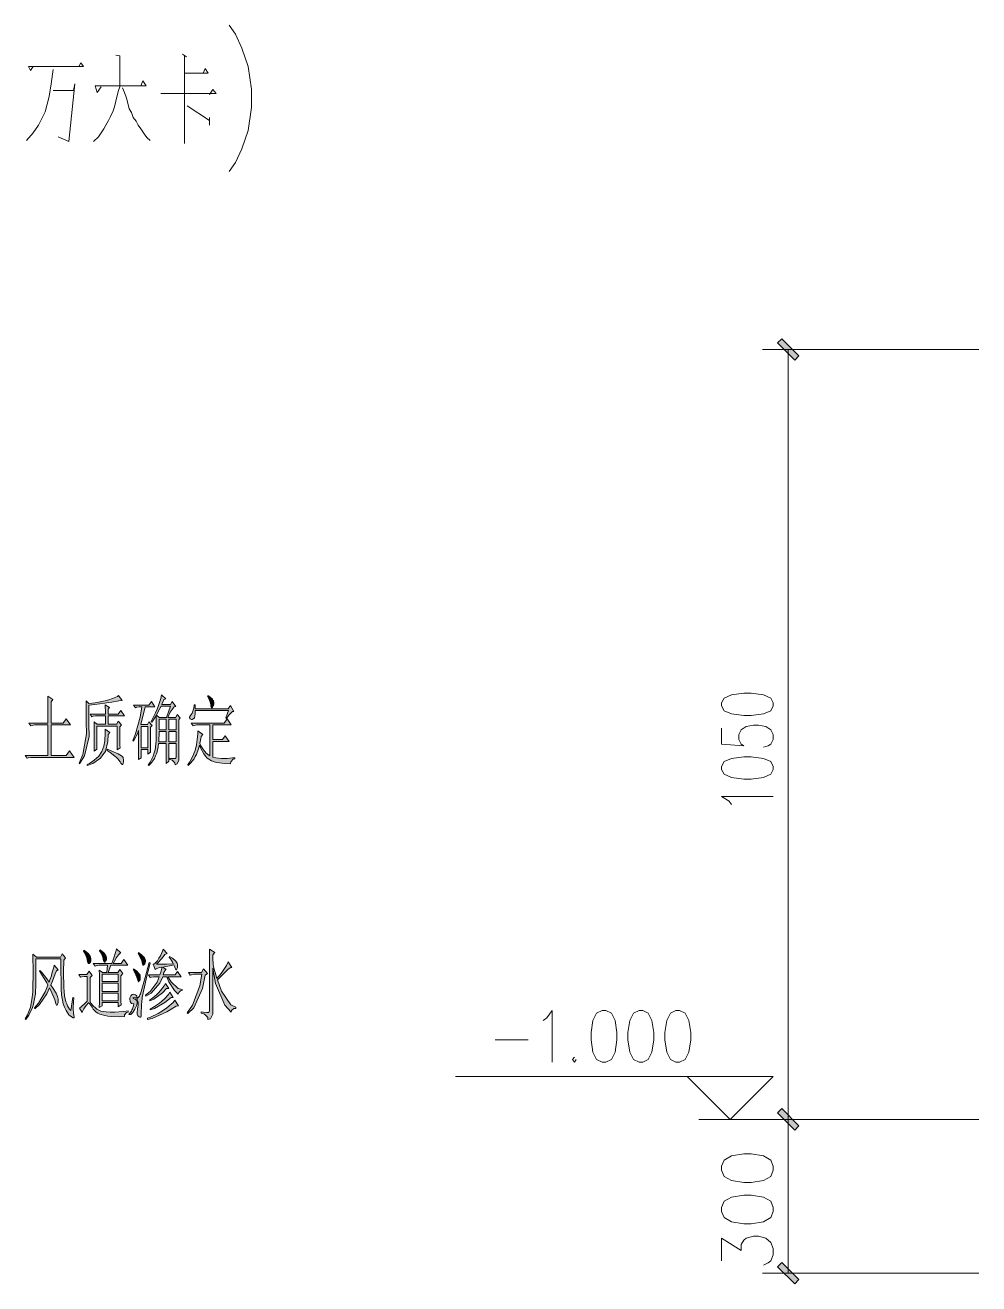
# Model space of a CAD drawing. Header units: millimetres. Extents: x 0 to 414, y 0 to 292.
# Drawn here: x 155.7 to 210.4, y 67.3 to 139.5 of the extents above; entities that cross this region are included whole.
import ezdxf

# ---------------------------------------------------------------- set-up
doc = ezdxf.new("R2010")
doc.units = ezdxf.units.MM

msp = doc.modelspace()

# ---------------------------------------------------------------- hatches: boundary and pattern name
h = msp.add_hatch(color=0)
h.dxf.hatch_style = 2
h.paths.add_polyline_path([(198.889056, 121.274417), (199.132472, 121.517833), (200.116722, 120.533583), (199.873306, 120.290167)])
h = msp.add_hatch(color=0)
h.dxf.hatch_style = 2
h.paths.add_polyline_path([(157.021389, 100.213583), (157.021389, 100.368806), (157.014333, 100.767444), (157.010806, 101.007333), (157.310667, 100.816833), (157.201306, 100.67925), (157.201306, 99.455111), (157.903333, 99.455111), (158.072667, 99.695), (158.312556, 99.352806), (157.201306, 99.352806), (157.201306, 97.592444), (158.072667, 97.592444), (158.266694, 97.867611), (158.531278, 97.490139), (156.11475, 97.490139), (156.037139, 97.490139), (155.8925, 97.461917), (155.825472, 97.437222), (155.716111, 97.592444), (157.021389, 97.592444), (157.021389, 99.352806), (156.333472, 99.352806), (156.255861, 99.352806), (156.107694, 99.324583), (156.044194, 99.299889), (155.934833, 99.455111), (157.021389, 99.455111)])
h = msp.add_hatch(color=0)
h.dxf.hatch_style = 2
h.paths.add_polyline_path([(158.809972, 97.162056), (159.025167, 97.663), (159.229778, 98.844806), (159.219194, 99.525667), (159.219194, 99.956056), (159.212139, 100.562833), (159.208611, 100.735694), (159.374417, 100.580472), (159.737778, 100.622806), (160.312806, 100.728639), (160.524472, 100.795667), (160.736139, 100.859167), (161.011306, 100.982639), (161.078333, 101.046139), (161.282944, 100.749806), (161.092444, 100.725111), (160.693806, 100.665139), (160.485667, 100.629861), (160.277528, 100.594583), (159.720139, 100.527556), (159.374417, 100.492278), (159.374417, 99.352806), (159.395583, 98.696639), (159.123944, 97.585389), (158.831139, 97.126778)])
h = msp.add_hatch(color=0)
h.dxf.hatch_style = 2
h.paths.add_polyline_path([(160.316333, 99.977222), (160.316333, 100.114806), (160.312806, 100.382917), (160.30575, 100.509917), (160.55975, 100.354694), (160.475083, 100.252389), (160.475083, 99.977222), (161.053639, 99.977222), (161.212389, 100.181833), (161.417, 99.871389), (160.475083, 99.871389), (160.475083, 99.388083), (160.968972, 99.388083), (161.053639, 99.560944), (161.247667, 99.352806), (161.152417, 99.232861), (161.152417, 98.791889), (161.155944, 98.195694), (161.163, 98.040472), (160.993667, 97.920528), (160.993667, 99.28225), (159.836556, 99.28225), (159.836556, 97.955806), (159.667222, 97.8535), (159.67075, 98.111028), (159.677806, 98.573167), (159.677806, 98.77425), (159.677806, 98.978861), (159.67075, 99.352806), (159.667222, 99.525667), (159.836556, 99.388083), (160.316333, 99.388083), (160.316333, 99.871389), (159.811861, 99.871389), (159.744833, 99.871389), (159.610778, 99.846694), (159.54375, 99.822), (159.437917, 99.977222)])
h = msp.add_hatch(color=0)
h.paths.add_polyline_path([(162.214278, 97.370194), (162.221333, 97.645361), (162.224861, 98.474389), (162.224861, 99.024722), (162.154306, 98.844806), (161.995556, 98.541417), (161.910889, 98.421472), (161.889722, 98.45675), (162.055528, 98.834222), (162.316583, 99.800833), (162.408306, 100.386444), (162.334222, 100.386444), (162.256611, 100.386444), (162.111972, 100.36175), (162.044944, 100.337056), (161.935583, 100.492278), (162.806944, 100.492278), (162.962167, 100.696889), (163.156194, 100.386444), (162.598806, 100.386444), (162.538833, 100.1395), (162.411833, 99.627972), (162.348333, 99.370444), (162.732861, 99.370444), (162.817528, 99.525667), (162.997444, 99.317528), (162.902194, 99.215222), (162.902194, 98.749556), (162.90925, 98.033417), (162.912778, 97.782944), (162.746972, 97.680639), (162.746972, 97.938167), (162.3695, 97.938167), (162.3695, 97.4725)])
h.paths.add_polyline_path([(162.3695, 99.268139), (162.3695, 98.044), (162.746972, 98.044), (162.746972, 99.268139)])
h = msp.add_hatch(color=0)
h.paths.add_polyline_path([(163.54425, 101.077889), (163.784139, 100.855639), (163.674778, 100.802722), (163.646556, 100.74275), (163.583056, 100.601639), (163.554833, 100.524028), (164.048722, 100.524028), (164.158083, 100.696889), (164.362694, 100.404083), (164.2745, 100.397028), (164.038139, 100.086583), (163.8935, 99.783194), (164.352111, 99.783194), (164.436778, 99.956056), (164.616694, 99.765556), (164.532028, 99.645611), (164.532028, 97.4725), (164.539083, 97.334917), (164.429722, 97.126778), (164.316833, 97.05975), (164.309778, 97.172639), (164.158083, 97.327861), (164.013444, 97.370194), (164.013444, 97.437222), (164.087528, 97.430167), (164.207472, 97.423111), (164.253333, 97.423111), (164.285083, 97.423111), (164.330944, 97.430167), (164.345056, 97.437222), (164.359167, 97.447806), (164.376806, 97.507778), (164.376806, 97.560694), (164.376806, 98.283889), (163.953472, 98.283889), (163.953472, 97.267889), (163.808833, 97.144417), (163.808833, 98.283889), (163.374917, 98.283889), (163.35375, 98.086333), (163.269083, 97.733556), (163.198528, 97.578333), (163.127972, 97.423111), (162.933944, 97.144417), (162.806944, 97.024472), (162.78225, 97.05975), (162.895139, 97.222028), (163.064472, 97.56775), (163.120917, 97.747667), (163.173833, 97.931111), (163.230278, 98.446167), (163.233806, 98.784833), (163.237333, 99.119972), (163.240861, 99.680889), (163.240861, 99.906667), (163.173833, 99.793778), (163.039778, 99.596222), (162.976278, 99.508028), (162.937472, 99.543306), (163.029194, 99.698528), (163.202056, 100.054833), (163.283194, 100.259444), (163.364333, 100.460528), (163.494861, 100.873278)])
h.paths.add_polyline_path([(163.519556, 100.421722), (163.452528, 100.291194), (163.318472, 100.040722), (163.251444, 99.920778), (163.410194, 99.783194), (163.819417, 99.783194), (164.062833, 100.421722)])
h.paths.add_polyline_path([(163.953472, 99.680889), (163.953472, 99.077639), (164.376806, 99.077639), (164.376806, 99.680889)])
h.paths.add_polyline_path([(163.953472, 98.975333), (163.953472, 98.386194), (164.376806, 98.386194), (164.376806, 98.975333)])
h.paths.add_polyline_path([(163.396083, 99.680889), (163.396083, 99.077639), (163.808833, 99.077639), (163.808833, 99.680889)])
h.paths.add_polyline_path([(163.396083, 98.975333), (163.3855, 98.386194), (163.808833, 98.386194), (163.808833, 98.975333)])
h = msp.add_hatch(color=0)
h.dxf.hatch_style = 2
h.paths.add_polyline_path([(167.22725, 99.751444), (167.382472, 100.181833), (165.463361, 100.181833), (165.470417, 99.984278), (165.435139, 99.754972), (165.396333, 99.723222), (165.357528, 99.695), (165.301083, 99.66325), (165.279917, 99.66325), (165.25875, 99.66325), (165.212889, 99.684417), (165.191722, 99.705583), (165.170556, 99.72675), (165.149389, 99.7585), (165.149389, 99.800833), (165.19525, 99.896083), (165.244639, 99.956056), (165.304611, 100.033667), (165.389278, 100.308833), (165.413972, 100.509917), (165.463361, 100.509917), (165.463361, 100.284139), (167.357778, 100.284139), (167.491833, 100.474639), (167.696444, 100.128917), (167.611778, 100.128917), (167.396583, 99.920778), (167.262528, 99.716167)])
h = msp.add_hatch(color=0)
h.dxf.hatch_style = 2
h.paths.add_polyline_path([(166.175972, 101.010861), (166.200667, 101.046139), (166.313556, 100.957944), (166.458194, 100.823889), (166.489944, 100.778028), (166.518167, 100.728639), (166.549917, 100.640444), (166.549917, 100.594583), (166.549917, 100.55225), (166.521694, 100.467583), (166.493472, 100.42525), (166.468778, 100.379389), (166.4335, 100.337056), (166.405278, 100.337056), (166.373528, 100.414667), (166.37, 100.492278), (166.348833, 100.605167), (166.253583, 100.862694)])
h = msp.add_hatch(color=0)
h.dxf.hatch_style = 2
h.paths.add_polyline_path([(165.812611, 98.682528), (165.787917, 98.569639), (165.752639, 98.372083), (165.742056, 98.283889), (165.802028, 98.146306), (165.939611, 97.917), (166.017222, 97.828806), (166.098361, 97.737083), (166.246528, 97.610083), (166.320611, 97.578333), (166.320611, 99.352806), (165.643278, 99.352806), (165.565667, 99.352806), (165.421028, 99.328111), (165.354, 99.303417), (165.244639, 99.458639), (167.128472, 99.458639), (167.297806, 99.698528), (167.541222, 99.352806), (166.489944, 99.352806), (166.489944, 98.509667), (167.033222, 98.509667), (167.188444, 98.735444), (167.41775, 98.407361), (166.489944, 98.407361), (166.489944, 97.507778), (166.659278, 97.465444), (166.990889, 97.426639), (167.153167, 97.430167), (167.315444, 97.433694), (167.611778, 97.454861), (167.745833, 97.4725), (167.745833, 97.405472), (167.643528, 97.37725), (167.516528, 97.239667), (167.491833, 97.126778), (167.177861, 97.137361), (166.708667, 97.193806), (166.556972, 97.239667), (166.40175, 97.289056), (166.154806, 97.451333), (166.059556, 97.56775), (165.967833, 97.684167), (165.794972, 97.991083), (165.717361, 98.181583), (165.660917, 97.984028), (165.540972, 97.659472), (165.473944, 97.532472), (165.406917, 97.409), (165.209361, 97.155), (165.075306, 97.024472), (165.050611, 97.077389), (165.167028, 97.232611), (165.343417, 97.550111), (165.403389, 97.715917), (165.463361, 97.878194), (165.5445, 98.20275), (165.565667, 98.3615), (165.586833, 98.52025), (165.615056, 98.844806), (165.618583, 99.010611), (165.907861, 98.802472)])
h = msp.add_hatch(color=0)
h.dxf.hatch_style = 2
h.paths.add_polyline_path([(159.268583, 97.077389), (159.406167, 97.144417), (159.674278, 97.331389), (159.804806, 97.447806), (159.935333, 97.564222), (160.118778, 97.832333), (160.171694, 97.9805), (160.228139, 98.132194), (160.288111, 98.435583), (160.295167, 98.58375), (160.298694, 98.735444), (160.30575, 99.000028), (160.30575, 99.112917), (160.570333, 98.922417), (160.475083, 98.802472), (160.4645, 98.403833), (160.316333, 97.818222), (160.17875, 97.627722), (160.044694, 97.437222), (159.593139, 97.137361), (159.279167, 97.024472)])
h = msp.add_hatch(color=0)
h.dxf.hatch_style = 2
h.paths.add_polyline_path([(160.425694, 97.955806), (160.697333, 97.8535), (161.060694, 97.691222), (161.152417, 97.634778), (161.240611, 97.581861), (161.339389, 97.476028), (161.342917, 97.430167), (161.349972, 97.380778), (161.357028, 97.310222), (161.357028, 97.282), (161.357028, 97.239667), (161.346444, 97.165583), (161.339389, 97.137361), (161.328806, 97.105611), (161.314694, 97.077389), (161.29, 97.077389), (161.240611, 97.119722), (161.212389, 97.162056), (161.163, 97.239667), (161.028944, 97.398417), (160.947806, 97.479556), (160.863139, 97.564222), (160.595028, 97.765306), (160.415111, 97.88525)])
h = msp.add_hatch(color=0)
h.dxf.hatch_style = 2
h.paths.add_polyline_path([(158.330194, 82.955694), (158.450139, 83.714167), (158.499528, 83.696528), (158.481889, 83.463694), (158.467778, 83.107389), (158.474833, 82.980389), (158.481889, 82.856917), (158.503056, 82.662889), (158.524222, 82.592333), (158.52775, 82.567639), (158.517167, 82.542944), (158.499528, 82.542944), (158.474833, 82.542944), (158.376056, 82.599389), (158.298444, 82.652306), (158.224361, 82.70875), (158.065611, 82.959222), (157.980944, 83.15325), (157.896278, 83.347278), (157.7975, 83.862333), (157.786917, 84.179833), (157.772806, 84.497333), (157.762222, 85.368694), (157.762222, 85.922556), (156.337, 85.922556), (156.337, 85.206417), (156.326417, 84.299778), (156.312306, 84.109278), (156.301722, 83.922306), (156.238222, 83.53425), (156.185306, 83.333167), (156.135917, 83.135611), (155.920722, 82.698167), (155.758444, 82.45475), (155.719639, 82.490028), (155.846639, 82.715806), (156.015972, 83.15325), (156.058306, 83.368444), (156.100639, 83.583639), (156.150028, 84.021083), (156.157083, 84.239806), (156.160611, 84.458528), (156.167667, 84.895972), (156.167667, 85.111167), (156.167667, 85.386333), (156.160611, 85.929611), (156.157083, 86.197722), (156.361694, 86.024861), (157.737528, 86.024861), (157.846889, 86.215361), (158.026806, 85.975472), (157.931556, 85.852), (157.9245, 85.188778), (157.938611, 84.289194), (157.959778, 84.049306), (157.980944, 83.812944), (158.0515, 83.460167), (158.100889, 83.34375), (158.14675, 83.227333), (158.263167, 83.033306)])
h = msp.add_hatch(color=0)
h.dxf.hatch_style = 2
h.paths.add_polyline_path([(159.0675, 86.370583), (159.088667, 86.4235), (159.198028, 86.345889), (159.35325, 86.204778), (159.399111, 86.13775), (159.444972, 86.07425), (159.487306, 85.940194), (159.483778, 85.873167), (159.48025, 85.802611), (159.455556, 85.717944), (159.434389, 85.700306), (159.413222, 85.682667), (159.381472, 85.665028), (159.367361, 85.665028), (159.339139, 85.665028), (159.28975, 85.767333), (159.272111, 85.873167), (159.247417, 85.993111), (159.145111, 86.243583)])
h = msp.add_hatch(color=0)
h.paths.add_polyline_path([(160.408056, 85.146444), (160.443333, 85.562722), (160.02, 85.562722), (159.942389, 85.562722), (159.79775, 85.5345), (159.730722, 85.509806), (159.621361, 85.665028), (160.683222, 85.665028), (160.785528, 85.922556), (160.926639, 86.345889), (160.961917, 86.508167), (161.205333, 86.268278), (161.163, 86.243583), (161.06775, 86.148333), (161.018361, 86.077778), (160.965444, 86.01075), (160.841972, 85.802611), (160.767889, 85.665028), (161.2265, 85.665028), (161.38525, 85.887278), (161.603972, 85.562722), (160.637361, 85.562722), (160.478611, 85.146444), (161.036, 85.146444), (161.155944, 85.319306), (161.325278, 85.075889), (161.205333, 84.955944), (161.205333, 84.179833), (161.205333, 83.939944), (161.208861, 83.488389), (161.215917, 83.283778), (161.046583, 83.177944), (161.046583, 83.421361), (160.139944, 83.421361), (160.139944, 83.230861), (159.970611, 83.128556), (159.977667, 83.428417), (159.984722, 83.985806), (159.984722, 84.239806), (159.984722, 84.493806), (159.977667, 85.015917), (159.970611, 85.284028), (160.154056, 85.146444)])
h.paths.add_polyline_path([(160.139944, 84.525556), (160.139944, 84.059889), (161.046583, 84.059889), (161.046583, 84.525556)])
h.paths.add_polyline_path([(160.139944, 83.957583), (160.139944, 83.523667), (161.046583, 83.523667), (161.046583, 83.957583)])
h.paths.add_polyline_path([(160.139944, 85.044139), (160.139944, 84.627861), (161.046583, 84.627861), (161.046583, 85.044139)])
h = msp.add_hatch(color=0)
h.dxf.hatch_style = 2
h.paths.add_polyline_path([(159.984722, 86.388222), (160.009417, 86.441139), (160.097611, 86.381167), (160.24225, 86.254167), (160.291639, 86.190667), (160.344556, 86.127167), (160.390417, 86.003694), (160.386889, 85.950778), (160.386889, 85.894333), (160.358667, 85.809667), (160.333972, 85.784972), (160.309278, 85.760278), (160.281056, 85.732056), (160.249306, 85.732056), (160.214028, 85.82025), (160.199917, 85.904917), (160.17875, 86.017806), (160.069389, 86.261222)])
h = msp.add_hatch(color=0)
h.dxf.hatch_style = 2
h.paths.add_polyline_path([(162.217806, 86.285917), (162.387139, 86.155389), (162.570583, 85.982528), (162.588222, 85.940194), (162.602333, 85.897861), (162.616444, 85.837889), (162.616444, 85.82025), (162.616444, 85.774389), (162.595278, 85.689722), (162.574111, 85.647389), (162.552944, 85.601528), (162.521194, 85.559194), (162.507083, 85.559194), (162.482389, 85.559194), (162.447111, 85.62975), (162.436528, 85.696778), (162.404778, 85.809667), (162.284833, 86.077778), (162.193111, 86.233)])
h = msp.add_hatch(color=0)
h.dxf.hatch_style = 2
h.paths.add_polyline_path([(163.643028, 86.476417), (163.86175, 86.233), (163.738278, 86.183611), (163.625389, 86.035444), (163.381972, 85.749694), (163.2585, 85.612111), (163.360806, 85.612111), (163.837056, 85.62975), (164.211, 85.647389), (164.161611, 85.742639), (164.048722, 85.922556), (163.981694, 86.01075), (164.006389, 86.060139), (164.161611, 85.957833), (164.355639, 85.799083), (164.390917, 85.742639), (164.429722, 85.686194), (164.465, 85.587417), (164.465, 85.541556), (164.465, 85.509806), (164.450889, 85.432194), (164.43325, 85.386333), (164.419139, 85.344), (164.390917, 85.301667), (164.380333, 85.301667), (164.366222, 85.301667), (164.348583, 85.326361), (164.345056, 85.354583), (164.323889, 85.396917), (164.278028, 85.509806), (164.246278, 85.576833), (164.108694, 85.552139), (163.787667, 85.492167), (163.60775, 85.456889), (163.812361, 85.319306), (163.762972, 85.291083), (163.674778, 85.135861), (163.632444, 85.008861), (164.330944, 85.008861), (164.465, 85.199361), (164.659028, 84.903028), (163.907611, 84.903028), (164.084, 84.603167), (164.493222, 84.23275), (164.729583, 84.162194), (164.729583, 84.109278), (164.637861, 84.095167), (164.524972, 83.989333), (164.500278, 83.904667), (164.288611, 84.102222), (163.964056, 84.603167), (163.847639, 84.903028), (163.60775, 84.903028), (163.438417, 84.525556), (162.955111, 83.964639), (162.641139, 83.784722), (162.616444, 83.834111), (162.888083, 84.059889), (163.286722, 84.592583), (163.413722, 84.903028), (163.184417, 84.903028), (163.106806, 84.903028), (162.962167, 84.878333), (162.895139, 84.853639), (162.785778, 85.008861), (163.449, 85.008861), (163.505444, 85.164083), (163.558361, 85.386333), (163.558361, 85.456889), (163.420778, 85.432194), (163.22675, 85.361639), (163.173833, 85.319306), (163.064472, 85.62975), (163.142083, 85.647389), (163.304361, 85.809667), (163.389028, 85.957833), (163.473694, 86.106), (163.600694, 86.363528)])
h = msp.add_hatch(color=0)
h.dxf.hatch_style = 2
h.paths.add_polyline_path([(166.288861, 86.476417), (166.602833, 86.285917), (166.482889, 86.148333), (166.475833, 85.950778), (166.500528, 85.612111), (166.52875, 85.474528), (166.5605, 85.336944), (166.65575, 85.001806), (166.722778, 84.800722), (166.959139, 85.079417), (167.276639, 85.552139), (167.361306, 85.749694), (167.569444, 85.43925), (167.509472, 85.432194), (167.357778, 85.329889), (167.266056, 85.234639), (167.170806, 85.139389), (166.90975, 84.878333), (166.747472, 84.716056), (166.983833, 84.070472), (167.513, 83.283778), (167.809333, 83.146194), (167.809333, 83.075639), (167.696444, 83.068583), (167.555333, 82.966278), (167.530639, 82.871028), (167.16375, 83.259083), (166.638111, 84.5185), (166.482889, 85.389861), (166.482889, 82.973333), (166.486417, 82.758139), (166.341778, 82.490028), (166.190083, 82.437111), (166.197139, 82.560583), (166.010167, 82.747556), (165.816139, 82.818111), (165.816139, 82.888667), (165.95725, 82.871028), (166.14775, 82.853389), (166.197139, 82.853389), (166.250056, 82.853389), (166.299444, 82.955694), (166.299444, 83.058), (166.299444, 85.837889), (166.299444, 86.000167), (166.292389, 86.321194)])
h = msp.add_hatch(color=0)
h.dxf.hatch_style = 2
h.paths.add_polyline_path([(157.374167, 85.559194), (157.617583, 85.301667), (157.508222, 85.231111), (157.441194, 85.05825), (157.285972, 84.652556), (157.19425, 84.419722), (157.32125, 84.23275), (157.490583, 83.950528), (157.532917, 83.862333), (157.57525, 83.770611), (157.617583, 83.611861), (157.617583, 83.541306), (157.617583, 83.506028), (157.603472, 83.421361), (157.585833, 83.368444), (157.571722, 83.319056), (157.5435, 83.266139), (157.532917, 83.266139), (157.515278, 83.266139), (157.476472, 83.350806), (157.458833, 83.439), (157.423556, 83.569528), (157.247167, 83.982278), (157.109583, 84.2645), (156.954361, 83.911722), (156.534556, 83.308472), (156.277028, 83.058), (156.252333, 83.110917), (156.474583, 83.379028), (156.862639, 84.031667), (157.024917, 84.419722), (156.954361, 84.55025), (156.703889, 84.955944), (156.531028, 85.231111), (156.566306, 85.266389), (156.693306, 85.118222), (156.954361, 84.783083), (157.084889, 84.592583), (157.134278, 84.712528), (157.218944, 84.959472), (157.254222, 85.082944), (157.2895, 85.209944), (157.353, 85.446306)])
h = msp.add_hatch(color=0)
h.dxf.hatch_style = 2
h.paths.add_polyline_path([(161.928528, 85.354583), (162.122556, 85.217), (162.316583, 84.99475), (162.320111, 84.913611), (162.323639, 84.832472), (162.306, 84.716056), (162.284833, 84.680778), (162.263667, 84.6455), (162.235444, 84.61375), (162.21075, 84.61375), (162.175472, 84.691361), (162.157833, 84.768972), (162.126083, 84.871278), (162.002611, 85.146444), (161.903833, 85.319306)])
h = msp.add_hatch(color=0)
h.dxf.hatch_style = 2
h.paths.add_polyline_path([(162.881028, 85.700306), (162.665833, 84.758389), (162.436528, 83.714167), (162.422417, 83.611861), (162.411833, 83.509556), (162.394194, 83.2485), (162.387139, 83.093278), (162.380083, 82.938056), (162.376556, 82.715806), (162.376556, 82.64525), (162.376556, 82.609972), (162.351861, 82.574694), (162.327167, 82.574694), (162.316583, 82.574694), (162.263667, 82.602917), (162.224861, 82.627611), (162.186056, 82.652306), (162.14725, 82.747556), (162.14725, 82.818111), (162.14725, 82.878083), (162.157833, 82.998028), (162.168417, 83.058), (162.189583, 83.146194), (162.207222, 83.283778), (162.207222, 83.336694), (162.207222, 83.386083), (162.179, 83.474278), (162.150778, 83.509556), (162.126083, 83.541306), (162.006139, 83.611861), (161.917944, 83.647139), (161.917944, 83.714167), (162.023778, 83.696528), (162.157833, 83.689472), (162.182528, 83.696528), (162.207222, 83.707111), (162.267194, 83.784722), (162.302472, 83.85175), (162.33775, 83.922306), (162.605861, 84.853639), (162.835167, 85.717944)])
h = msp.add_hatch(color=0)
h.dxf.hatch_style = 2
h.paths.add_polyline_path([(165.043556, 82.782833), (165.018861, 82.83575), (165.32225, 83.266139), (165.738528, 84.370333), (165.854944, 85.044139), (165.477472, 85.044139), (165.399861, 85.044139), (165.255222, 85.015917), (165.188194, 84.991222), (165.078833, 85.146444), (165.840833, 85.146444), (165.950194, 85.354583), (166.168917, 85.075889), (166.045444, 84.991222), (165.897278, 84.222167), (165.392806, 83.117972)])
h = msp.add_hatch(color=0)
h.dxf.hatch_style = 2
h.paths.add_polyline_path([(159.441444, 83.47075), (159.487306, 83.386083), (159.631944, 83.213222), (159.723667, 83.125028), (159.818917, 83.040361), (160.058806, 82.931), (160.206972, 82.909833), (160.355139, 82.888667), (160.595028, 82.8675), (160.683222, 82.8675), (160.859611, 82.8675), (161.332333, 82.902778), (161.625139, 82.934528), (161.625139, 82.8675), (161.529889, 82.842806), (161.420528, 82.712278), (161.409944, 82.609972), (161.124194, 82.599389), (160.655, 82.617028), (160.468028, 82.641722), (160.281056, 82.669944), (159.991778, 82.751083), (159.893, 82.807528), (159.794222, 82.863972), (159.621361, 83.040361), (159.550806, 83.160306), (159.469667, 83.28025), (159.370889, 83.396667), (159.349722, 83.393139), (159.328556, 83.389611), (159.236833, 83.276722), (159.16275, 83.170889), (159.088667, 83.061528), (159.000472, 82.902778), (158.982833, 82.849861), (158.824083, 83.093278), (158.926389, 83.177944), (159.155694, 83.3755), (159.282694, 83.488389), (159.282694, 84.920667), (159.187444, 84.920667), (159.109833, 84.920667), (158.965194, 84.895972), (158.898167, 84.871278), (158.788806, 85.0265), (159.258, 85.0265), (159.392056, 85.213472), (159.561389, 84.973583), (159.441444, 84.853639)])
h = msp.add_hatch(color=0)
h.dxf.hatch_style = 2
h.paths.add_polyline_path([(161.843861, 82.990972), (161.875611, 83.050944), (161.932056, 83.223806), (161.95675, 83.336694), (161.903833, 83.336694), (161.826222, 83.361389), (161.801528, 83.386083), (161.776833, 83.414306), (161.745083, 83.481333), (161.7345, 83.527194), (161.727444, 83.569528), (161.723917, 83.650667), (161.730972, 83.689472), (161.7345, 83.728278), (161.776833, 83.805889), (161.815639, 83.844694), (161.850917, 83.8835), (161.942639, 83.904667), (161.995556, 83.887028), (162.048472, 83.869389), (162.1155, 83.805889), (162.126083, 83.7565), (162.140194, 83.710639), (162.150778, 83.618917), (162.150778, 83.576583), (162.150778, 83.523667), (162.133139, 83.389611), (162.1155, 83.308472), (162.097861, 83.227333), (162.016722, 83.043889), (161.953222, 82.945111), (161.889722, 82.846333), (161.787417, 82.7405), (161.748611, 82.729917), (161.709806, 82.722861), (161.671, 82.722861), (161.671, 82.7405), (161.688639, 82.765194), (161.706278, 82.782833), (161.741556, 82.825167), (161.812111, 82.931)])
h = msp.add_hatch(color=0)
h.dxf.hatch_style = 2
h.paths.add_polyline_path([(163.777083, 84.507917), (163.967583, 84.23275), (163.822944, 84.215111), (163.590111, 83.971694), (163.106806, 83.618917), (162.859861, 83.509556), (162.84575, 83.558944), (162.97275, 83.636556), (163.230278, 83.848222), (163.360806, 83.982278), (163.487806, 84.116333), (163.695944, 84.377389)])
h = msp.add_hatch(color=0)
h.dxf.hatch_style = 2
h.paths.add_polyline_path([(164.016972, 84.006972), (164.211, 83.714167), (164.091056, 83.714167), (163.73475, 83.428417), (163.135028, 83.068583), (162.895139, 82.990972), (162.881028, 83.040361), (163.082111, 83.146194), (163.424306, 83.379028), (163.565417, 83.506028), (163.706528, 83.636556), (163.932306, 83.887028)])
h = msp.add_hatch(color=0)
h.dxf.hatch_style = 2
h.paths.add_polyline_path([(164.30625, 83.558944), (164.514389, 83.230861), (164.380333, 83.213222), (163.837056, 82.878083), (163.008028, 82.497083), (162.725806, 82.45475), (162.725806, 82.525306), (162.905722, 82.574694), (163.339639, 82.786361), (163.590111, 82.948639), (163.840583, 83.107389), (164.200417, 83.414306)])
h = msp.add_hatch(color=0)
h.dxf.hatch_style = 2
h.paths.add_polyline_path([(198.889056, 77.085472), (199.132472, 77.328889), (200.116722, 76.344639), (199.873306, 76.101222)])
h = msp.add_hatch(color=0)
h.dxf.hatch_style = 2
h.paths.add_polyline_path([(198.889056, 77.085472), (199.132472, 77.328889), (200.116722, 76.344639), (199.873306, 76.101222)])
h = msp.add_hatch(color=0)
h.dxf.hatch_style = 2
h.paths.add_polyline_path([(198.889056, 68.258972), (199.132472, 68.502389), (200.116722, 67.518139), (199.873306, 67.274722)])

# ---------------------------------------------------------------- linework, layer by layer
at = {"color": 0, "lineweight": 0}
for points in [[(167.414222, 139.513028), (167.784639, 138.987389), (168.151528, 138.200694), (168.518417, 137.149417), (168.701861, 135.837083), (168.701861, 134.785806), (168.518417, 133.473472), (168.151528, 132.422194), (167.784639, 131.6355), (167.414222, 131.109861)], [(156.171194, 137.138833), (156.015972, 136.916583), (155.903083, 137.138833), (159.0675, 137.138833), (158.912278, 137.357556), (158.795861, 137.138833)], [(160.919583, 137.798528), (161.152417, 137.745611), (161.152417, 135.981722), (161.074806, 135.759472), (160.997194, 135.484306), (160.919583, 135.152694), (160.841972, 134.821083), (160.764361, 134.602361), (160.609139, 134.27075), (160.49625, 134.0485), (160.341028, 133.773333), (160.224611, 133.554611), (160.069389, 133.332361), (159.917694, 133.113639), (159.646056, 132.838472)], [(164.740167, 137.854972), (164.973, 137.689167), (164.856583, 137.745611), (164.856583, 135.593667), (164.856583, 132.725583)], [(157.328306, 136.973028), (157.215417, 136.144), (157.099, 135.427861), (156.866167, 134.545917), (156.481639, 133.773333), (156.171194, 133.332361), (155.786667, 132.891389)], [(164.895389, 136.750778), (166.207722, 136.750778), (166.0525, 137.029472), (165.936083, 136.750778)], [(157.328306, 135.759472), (158.488944, 135.759472), (158.566556, 136.144), (158.217306, 132.838472), (157.599944, 133.113639)], [(160.069389, 135.981722), (159.840083, 135.650111), (159.723667, 136.034639), (162.65525, 136.034639), (162.46475, 136.309806), (162.348333, 136.034639)], [(161.304111, 135.925278), (161.420528, 135.650111), (161.536944, 135.3185), (161.614556, 135.043333), (161.692167, 134.711722), (161.808583, 134.493), (161.921472, 134.214306), (162.076694, 133.995583), (162.193111, 133.773333), (162.348333, 133.554611), (162.542361, 133.279444), (162.694056, 133.057194), (162.888083, 132.891389)], [(163.505444, 135.593667), (166.669861, 135.593667), (166.479361, 135.815917), (166.285333, 135.54075)], [(165.011806, 134.877528), (166.285333, 134.0485), (166.285333, 134.214306), (166.285333, 133.773333)], [(210.439, 120.904), (198.028278, 120.904)], [(199.502889, 120.904), (199.502889, 76.715056)], [(195.682306, 99.162306), (195.682306, 98.252139), (196.948778, 98.160417), (196.807667, 98.252139), (196.666556, 98.523778), (196.666556, 98.798944), (196.807667, 99.070583), (197.089889, 99.254028), (197.513222, 99.34575), (197.791917, 99.34575), (198.21525, 99.254028), (198.497472, 99.070583), (198.638583, 98.798944), (198.638583, 98.523778), (198.497472, 98.252139), (198.356361, 98.160417), (198.074139, 98.068694)], [(196.24675, 94.787861), (196.105639, 94.971306), (195.682306, 95.242944), (198.638583, 95.242944)], [(185.434111, 82.394778), (185.645778, 82.535889), (185.963278, 82.955694), (185.963278, 80.002944)], [(182.678917, 81.269417), (184.587444, 81.269417)], [(187.233278, 80.285167), (187.127444, 80.144056), (187.233278, 80.002944), (187.339111, 80.144056)], [(198.631528, 79.177444), (180.414083, 79.177444)], [(193.710278, 79.177444), (196.169139, 76.715056)], [(196.169139, 76.715056), (198.631528, 79.177444)], [(198.028278, 76.715056), (194.369972, 76.715056)], [(210.439, 76.715056), (198.028278, 76.715056)], [(210.439, 76.715056), (198.028278, 76.715056)], [(199.502889, 76.715056), (199.502889, 67.888556)], [(195.682306, 68.590583), (195.682306, 69.892333), (196.807667, 69.18325), (196.807667, 69.536028), (196.948778, 69.772389), (197.089889, 69.892333), (197.513222, 70.00875), (197.791917, 70.00875), (198.21525, 69.892333), (198.497472, 69.655972), (198.638583, 69.299667), (198.638583, 68.946889), (198.497472, 68.590583), (198.356361, 68.474167), (198.074139, 68.354222)], [(210.439, 67.888556), (198.028278, 67.888556)]]:
    msp.add_lwpolyline(points, dxfattribs=at)
for points in [[(198.889056, 121.274417), (199.132472, 121.517833), (200.116722, 120.533583), (199.873306, 120.290167)], [(195.682306, 100.439361), (195.823417, 100.164194), (196.24675, 99.984278), (196.948778, 99.892556), (197.372111, 99.892556), (198.074139, 99.984278), (198.497472, 100.164194), (198.638583, 100.439361), (198.638583, 100.622806), (198.497472, 100.894444), (198.074139, 101.077889), (197.372111, 101.169611), (196.948778, 101.169611), (196.24675, 101.077889), (195.823417, 100.894444), (195.682306, 100.622806)], [(157.021389, 100.213583), (157.021389, 100.368806), (157.014333, 100.767444), (157.010806, 101.007333), (157.310667, 100.816833), (157.201306, 100.67925), (157.201306, 99.455111), (157.903333, 99.455111), (158.072667, 99.695), (158.312556, 99.352806), (157.201306, 99.352806), (157.201306, 97.592444), (158.072667, 97.592444), (158.266694, 97.867611), (158.531278, 97.490139), (156.11475, 97.490139), (156.037139, 97.490139), (155.8925, 97.461917), (155.825472, 97.437222), (155.716111, 97.592444), (157.021389, 97.592444), (157.021389, 99.352806), (156.333472, 99.352806), (156.255861, 99.352806), (156.107694, 99.324583), (156.044194, 99.299889), (155.934833, 99.455111), (157.021389, 99.455111)], [(158.809972, 97.162056), (159.025167, 97.663), (159.229778, 98.844806), (159.219194, 99.525667), (159.219194, 99.956056), (159.212139, 100.562833), (159.208611, 100.735694), (159.374417, 100.580472), (159.737778, 100.622806), (160.312806, 100.728639), (160.524472, 100.795667), (160.736139, 100.859167), (161.011306, 100.982639), (161.078333, 101.046139), (161.282944, 100.749806), (161.092444, 100.725111), (160.693806, 100.665139), (160.485667, 100.629861), (160.277528, 100.594583), (159.720139, 100.527556), (159.374417, 100.492278), (159.374417, 99.352806), (159.395583, 98.696639), (159.123944, 97.585389), (158.831139, 97.126778)], [(160.316333, 99.977222), (160.316333, 100.114806), (160.312806, 100.382917), (160.30575, 100.509917), (160.55975, 100.354694), (160.475083, 100.252389), (160.475083, 99.977222), (161.053639, 99.977222), (161.212389, 100.181833), (161.417, 99.871389), (160.475083, 99.871389), (160.475083, 99.388083), (160.968972, 99.388083), (161.053639, 99.560944), (161.247667, 99.352806), (161.152417, 99.232861), (161.152417, 98.791889), (161.155944, 98.195694), (161.163, 98.040472), (160.993667, 97.920528), (160.993667, 99.28225), (159.836556, 99.28225), (159.836556, 97.955806), (159.667222, 97.8535), (159.67075, 98.111028), (159.677806, 98.573167), (159.677806, 98.77425), (159.677806, 98.978861), (159.67075, 99.352806), (159.667222, 99.525667), (159.836556, 99.388083), (160.316333, 99.388083), (160.316333, 99.871389), (159.811861, 99.871389), (159.744833, 99.871389), (159.610778, 99.846694), (159.54375, 99.822), (159.437917, 99.977222)], [(162.214278, 97.370194), (162.221333, 97.645361), (162.224861, 98.474389), (162.224861, 99.024722), (162.154306, 98.844806), (161.995556, 98.541417), (161.910889, 98.421472), (161.889722, 98.45675), (162.055528, 98.834222), (162.316583, 99.800833), (162.408306, 100.386444), (162.334222, 100.386444), (162.256611, 100.386444), (162.111972, 100.36175), (162.044944, 100.337056), (161.935583, 100.492278), (162.806944, 100.492278), (162.962167, 100.696889), (163.156194, 100.386444), (162.598806, 100.386444), (162.538833, 100.1395), (162.411833, 99.627972), (162.348333, 99.370444), (162.732861, 99.370444), (162.817528, 99.525667), (162.997444, 99.317528), (162.902194, 99.215222), (162.902194, 98.749556), (162.90925, 98.033417), (162.912778, 97.782944), (162.746972, 97.680639), (162.746972, 97.938167), (162.3695, 97.938167), (162.3695, 97.4725)], [(163.54425, 101.077889), (163.784139, 100.855639), (163.674778, 100.802722), (163.646556, 100.74275), (163.583056, 100.601639), (163.554833, 100.524028), (164.048722, 100.524028), (164.158083, 100.696889), (164.362694, 100.404083), (164.2745, 100.397028), (164.038139, 100.086583), (163.8935, 99.783194), (164.352111, 99.783194), (164.436778, 99.956056), (164.616694, 99.765556), (164.532028, 99.645611), (164.532028, 97.4725), (164.539083, 97.334917), (164.429722, 97.126778), (164.316833, 97.05975), (164.309778, 97.172639), (164.158083, 97.327861), (164.013444, 97.370194), (164.013444, 97.437222), (164.087528, 97.430167), (164.207472, 97.423111), (164.253333, 97.423111), (164.285083, 97.423111), (164.330944, 97.430167), (164.345056, 97.437222), (164.359167, 97.447806), (164.376806, 97.507778), (164.376806, 97.560694), (164.376806, 98.283889), (163.953472, 98.283889), (163.953472, 97.267889), (163.808833, 97.144417), (163.808833, 98.283889), (163.374917, 98.283889), (163.35375, 98.086333), (163.269083, 97.733556), (163.198528, 97.578333), (163.127972, 97.423111), (162.933944, 97.144417), (162.806944, 97.024472), (162.78225, 97.05975), (162.895139, 97.222028), (163.064472, 97.56775), (163.120917, 97.747667), (163.173833, 97.931111), (163.230278, 98.446167), (163.233806, 98.784833), (163.237333, 99.119972), (163.240861, 99.680889), (163.240861, 99.906667), (163.173833, 99.793778), (163.039778, 99.596222), (162.976278, 99.508028), (162.937472, 99.543306), (163.029194, 99.698528), (163.202056, 100.054833), (163.283194, 100.259444), (163.364333, 100.460528), (163.494861, 100.873278)], [(163.519556, 100.421722), (163.452528, 100.291194), (163.318472, 100.040722), (163.251444, 99.920778), (163.410194, 99.783194), (163.819417, 99.783194), (164.062833, 100.421722)], [(167.22725, 99.751444), (167.382472, 100.181833), (165.463361, 100.181833), (165.470417, 99.984278), (165.435139, 99.754972), (165.396333, 99.723222), (165.357528, 99.695), (165.301083, 99.66325), (165.279917, 99.66325), (165.25875, 99.66325), (165.212889, 99.684417), (165.191722, 99.705583), (165.170556, 99.72675), (165.149389, 99.7585), (165.149389, 99.800833), (165.19525, 99.896083), (165.244639, 99.956056), (165.304611, 100.033667), (165.389278, 100.308833), (165.413972, 100.509917), (165.463361, 100.509917), (165.463361, 100.284139), (167.357778, 100.284139), (167.491833, 100.474639), (167.696444, 100.128917), (167.611778, 100.128917), (167.396583, 99.920778), (167.262528, 99.716167)], [(166.175972, 101.010861), (166.200667, 101.046139), (166.313556, 100.957944), (166.458194, 100.823889), (166.489944, 100.778028), (166.518167, 100.728639), (166.549917, 100.640444), (166.549917, 100.594583), (166.549917, 100.55225), (166.521694, 100.467583), (166.493472, 100.42525), (166.468778, 100.379389), (166.4335, 100.337056), (166.405278, 100.337056), (166.373528, 100.414667), (166.37, 100.492278), (166.348833, 100.605167), (166.253583, 100.862694)], [(165.812611, 98.682528), (165.787917, 98.569639), (165.752639, 98.372083), (165.742056, 98.283889), (165.802028, 98.146306), (165.939611, 97.917), (166.017222, 97.828806), (166.098361, 97.737083), (166.246528, 97.610083), (166.320611, 97.578333), (166.320611, 99.352806), (165.643278, 99.352806), (165.565667, 99.352806), (165.421028, 99.328111), (165.354, 99.303417), (165.244639, 99.458639), (167.128472, 99.458639), (167.297806, 99.698528), (167.541222, 99.352806), (166.489944, 99.352806), (166.489944, 98.509667), (167.033222, 98.509667), (167.188444, 98.735444), (167.41775, 98.407361), (166.489944, 98.407361), (166.489944, 97.507778), (166.659278, 97.465444), (166.990889, 97.426639), (167.153167, 97.430167), (167.315444, 97.433694), (167.611778, 97.454861), (167.745833, 97.4725), (167.745833, 97.405472), (167.643528, 97.37725), (167.516528, 97.239667), (167.491833, 97.126778), (167.177861, 97.137361), (166.708667, 97.193806), (166.556972, 97.239667), (166.40175, 97.289056), (166.154806, 97.451333), (166.059556, 97.56775), (165.967833, 97.684167), (165.794972, 97.991083), (165.717361, 98.181583), (165.660917, 97.984028), (165.540972, 97.659472), (165.473944, 97.532472), (165.406917, 97.409), (165.209361, 97.155), (165.075306, 97.024472), (165.050611, 97.077389), (165.167028, 97.232611), (165.343417, 97.550111), (165.403389, 97.715917), (165.463361, 97.878194), (165.5445, 98.20275), (165.565667, 98.3615), (165.586833, 98.52025), (165.615056, 98.844806), (165.618583, 99.010611), (165.907861, 98.802472)], [(159.268583, 97.077389), (159.406167, 97.144417), (159.674278, 97.331389), (159.804806, 97.447806), (159.935333, 97.564222), (160.118778, 97.832333), (160.171694, 97.9805), (160.228139, 98.132194), (160.288111, 98.435583), (160.295167, 98.58375), (160.298694, 98.735444), (160.30575, 99.000028), (160.30575, 99.112917), (160.570333, 98.922417), (160.475083, 98.802472), (160.4645, 98.403833), (160.316333, 97.818222), (160.17875, 97.627722), (160.044694, 97.437222), (159.593139, 97.137361), (159.279167, 97.024472)], [(162.3695, 99.268139), (162.3695, 98.044), (162.746972, 98.044), (162.746972, 99.268139)], [(163.396083, 98.975333), (163.3855, 98.386194), (163.808833, 98.386194), (163.808833, 98.975333)], [(163.396083, 99.680889), (163.396083, 99.077639), (163.808833, 99.077639), (163.808833, 99.680889)], [(163.953472, 99.680889), (163.953472, 99.077639), (164.376806, 99.077639), (164.376806, 99.680889)], [(163.953472, 98.975333), (163.953472, 98.386194), (164.376806, 98.386194), (164.376806, 98.975333)], [(160.425694, 97.955806), (160.697333, 97.8535), (161.060694, 97.691222), (161.152417, 97.634778), (161.240611, 97.581861), (161.339389, 97.476028), (161.342917, 97.430167), (161.349972, 97.380778), (161.357028, 97.310222), (161.357028, 97.282), (161.357028, 97.239667), (161.346444, 97.165583), (161.339389, 97.137361), (161.328806, 97.105611), (161.314694, 97.077389), (161.29, 97.077389), (161.240611, 97.119722), (161.212389, 97.162056), (161.163, 97.239667), (161.028944, 97.398417), (160.947806, 97.479556), (160.863139, 97.564222), (160.595028, 97.765306), (160.415111, 97.88525)], [(195.682306, 96.791639), (195.823417, 96.52), (196.24675, 96.336556), (196.948778, 96.244833), (197.372111, 96.244833), (198.074139, 96.336556), (198.497472, 96.52), (198.638583, 96.791639), (198.638583, 96.975083), (198.497472, 97.25025), (198.074139, 97.430167), (197.372111, 97.521889), (196.948778, 97.521889), (196.24675, 97.430167), (195.823417, 97.25025), (195.682306, 96.975083)], [(158.330194, 82.955694), (158.450139, 83.714167), (158.499528, 83.696528), (158.481889, 83.463694), (158.467778, 83.107389), (158.474833, 82.980389), (158.481889, 82.856917), (158.503056, 82.662889), (158.524222, 82.592333), (158.52775, 82.567639), (158.517167, 82.542944), (158.499528, 82.542944), (158.474833, 82.542944), (158.376056, 82.599389), (158.298444, 82.652306), (158.224361, 82.70875), (158.065611, 82.959222), (157.980944, 83.15325), (157.896278, 83.347278), (157.7975, 83.862333), (157.786917, 84.179833), (157.772806, 84.497333), (157.762222, 85.368694), (157.762222, 85.922556), (156.337, 85.922556), (156.337, 85.206417), (156.326417, 84.299778), (156.312306, 84.109278), (156.301722, 83.922306), (156.238222, 83.53425), (156.185306, 83.333167), (156.135917, 83.135611), (155.920722, 82.698167), (155.758444, 82.45475), (155.719639, 82.490028), (155.846639, 82.715806), (156.015972, 83.15325), (156.058306, 83.368444), (156.100639, 83.583639), (156.150028, 84.021083), (156.157083, 84.239806), (156.160611, 84.458528), (156.167667, 84.895972), (156.167667, 85.111167), (156.167667, 85.386333), (156.160611, 85.929611), (156.157083, 86.197722), (156.361694, 86.024861), (157.737528, 86.024861), (157.846889, 86.215361), (158.026806, 85.975472), (157.931556, 85.852), (157.9245, 85.188778), (157.938611, 84.289194), (157.959778, 84.049306), (157.980944, 83.812944), (158.0515, 83.460167), (158.100889, 83.34375), (158.14675, 83.227333), (158.263167, 83.033306)], [(159.0675, 86.370583), (159.088667, 86.4235), (159.198028, 86.345889), (159.35325, 86.204778), (159.399111, 86.13775), (159.444972, 86.07425), (159.487306, 85.940194), (159.483778, 85.873167), (159.48025, 85.802611), (159.455556, 85.717944), (159.434389, 85.700306), (159.413222, 85.682667), (159.381472, 85.665028), (159.367361, 85.665028), (159.339139, 85.665028), (159.28975, 85.767333), (159.272111, 85.873167), (159.247417, 85.993111), (159.145111, 86.243583)], [(160.408056, 85.146444), (160.443333, 85.562722), (160.02, 85.562722), (159.942389, 85.562722), (159.79775, 85.5345), (159.730722, 85.509806), (159.621361, 85.665028), (160.683222, 85.665028), (160.785528, 85.922556), (160.926639, 86.345889), (160.961917, 86.508167), (161.205333, 86.268278), (161.163, 86.243583), (161.06775, 86.148333), (161.018361, 86.077778), (160.965444, 86.01075), (160.841972, 85.802611), (160.767889, 85.665028), (161.2265, 85.665028), (161.38525, 85.887278), (161.603972, 85.562722), (160.637361, 85.562722), (160.478611, 85.146444), (161.036, 85.146444), (161.155944, 85.319306), (161.325278, 85.075889), (161.205333, 84.955944), (161.205333, 84.179833), (161.205333, 83.939944), (161.208861, 83.488389), (161.215917, 83.283778), (161.046583, 83.177944), (161.046583, 83.421361), (160.139944, 83.421361), (160.139944, 83.230861), (159.970611, 83.128556), (159.977667, 83.428417), (159.984722, 83.985806), (159.984722, 84.239806), (159.984722, 84.493806), (159.977667, 85.015917), (159.970611, 85.284028), (160.154056, 85.146444)], [(159.984722, 86.388222), (160.009417, 86.441139), (160.097611, 86.381167), (160.24225, 86.254167), (160.291639, 86.190667), (160.344556, 86.127167), (160.390417, 86.003694), (160.386889, 85.950778), (160.386889, 85.894333), (160.358667, 85.809667), (160.333972, 85.784972), (160.309278, 85.760278), (160.281056, 85.732056), (160.249306, 85.732056), (160.214028, 85.82025), (160.199917, 85.904917), (160.17875, 86.017806), (160.069389, 86.261222)], [(162.217806, 86.285917), (162.387139, 86.155389), (162.570583, 85.982528), (162.588222, 85.940194), (162.602333, 85.897861), (162.616444, 85.837889), (162.616444, 85.82025), (162.616444, 85.774389), (162.595278, 85.689722), (162.574111, 85.647389), (162.552944, 85.601528), (162.521194, 85.559194), (162.507083, 85.559194), (162.482389, 85.559194), (162.447111, 85.62975), (162.436528, 85.696778), (162.404778, 85.809667), (162.284833, 86.077778), (162.193111, 86.233)], [(163.643028, 86.476417), (163.86175, 86.233), (163.738278, 86.183611), (163.625389, 86.035444), (163.381972, 85.749694), (163.2585, 85.612111), (163.360806, 85.612111), (163.837056, 85.62975), (164.211, 85.647389), (164.161611, 85.742639), (164.048722, 85.922556), (163.981694, 86.01075), (164.006389, 86.060139), (164.161611, 85.957833), (164.355639, 85.799083), (164.390917, 85.742639), (164.429722, 85.686194), (164.465, 85.587417), (164.465, 85.541556), (164.465, 85.509806), (164.450889, 85.432194), (164.43325, 85.386333), (164.419139, 85.344), (164.390917, 85.301667), (164.380333, 85.301667), (164.366222, 85.301667), (164.348583, 85.326361), (164.345056, 85.354583), (164.323889, 85.396917), (164.278028, 85.509806), (164.246278, 85.576833), (164.108694, 85.552139), (163.787667, 85.492167), (163.60775, 85.456889), (163.812361, 85.319306), (163.762972, 85.291083), (163.674778, 85.135861), (163.632444, 85.008861), (164.330944, 85.008861), (164.465, 85.199361), (164.659028, 84.903028), (163.907611, 84.903028), (164.084, 84.603167), (164.493222, 84.23275), (164.729583, 84.162194), (164.729583, 84.109278), (164.637861, 84.095167), (164.524972, 83.989333), (164.500278, 83.904667), (164.288611, 84.102222), (163.964056, 84.603167), (163.847639, 84.903028), (163.60775, 84.903028), (163.438417, 84.525556), (162.955111, 83.964639), (162.641139, 83.784722), (162.616444, 83.834111), (162.888083, 84.059889), (163.286722, 84.592583), (163.413722, 84.903028), (163.184417, 84.903028), (163.106806, 84.903028), (162.962167, 84.878333), (162.895139, 84.853639), (162.785778, 85.008861), (163.449, 85.008861), (163.505444, 85.164083), (163.558361, 85.386333), (163.558361, 85.456889), (163.420778, 85.432194), (163.22675, 85.361639), (163.173833, 85.319306), (163.064472, 85.62975), (163.142083, 85.647389), (163.304361, 85.809667), (163.389028, 85.957833), (163.473694, 86.106), (163.600694, 86.363528)], [(166.288861, 86.476417), (166.602833, 86.285917), (166.482889, 86.148333), (166.475833, 85.950778), (166.500528, 85.612111), (166.52875, 85.474528), (166.5605, 85.336944), (166.65575, 85.001806), (166.722778, 84.800722), (166.959139, 85.079417), (167.276639, 85.552139), (167.361306, 85.749694), (167.569444, 85.43925), (167.509472, 85.432194), (167.357778, 85.329889), (167.266056, 85.234639), (167.170806, 85.139389), (166.90975, 84.878333), (166.747472, 84.716056), (166.983833, 84.070472), (167.513, 83.283778), (167.809333, 83.146194), (167.809333, 83.075639), (167.696444, 83.068583), (167.555333, 82.966278), (167.530639, 82.871028), (167.16375, 83.259083), (166.638111, 84.5185), (166.482889, 85.389861), (166.482889, 82.973333), (166.486417, 82.758139), (166.341778, 82.490028), (166.190083, 82.437111), (166.197139, 82.560583), (166.010167, 82.747556), (165.816139, 82.818111), (165.816139, 82.888667), (165.95725, 82.871028), (166.14775, 82.853389), (166.197139, 82.853389), (166.250056, 82.853389), (166.299444, 82.955694), (166.299444, 83.058), (166.299444, 85.837889), (166.299444, 86.000167), (166.292389, 86.321194)], [(157.374167, 85.559194), (157.617583, 85.301667), (157.508222, 85.231111), (157.441194, 85.05825), (157.285972, 84.652556), (157.19425, 84.419722), (157.32125, 84.23275), (157.490583, 83.950528), (157.532917, 83.862333), (157.57525, 83.770611), (157.617583, 83.611861), (157.617583, 83.541306), (157.617583, 83.506028), (157.603472, 83.421361), (157.585833, 83.368444), (157.571722, 83.319056), (157.5435, 83.266139), (157.532917, 83.266139), (157.515278, 83.266139), (157.476472, 83.350806), (157.458833, 83.439), (157.423556, 83.569528), (157.247167, 83.982278), (157.109583, 84.2645), (156.954361, 83.911722), (156.534556, 83.308472), (156.277028, 83.058), (156.252333, 83.110917), (156.474583, 83.379028), (156.862639, 84.031667), (157.024917, 84.419722), (156.954361, 84.55025), (156.703889, 84.955944), (156.531028, 85.231111), (156.566306, 85.266389), (156.693306, 85.118222), (156.954361, 84.783083), (157.084889, 84.592583), (157.134278, 84.712528), (157.218944, 84.959472), (157.254222, 85.082944), (157.2895, 85.209944), (157.353, 85.446306)], [(161.928528, 85.354583), (162.122556, 85.217), (162.316583, 84.99475), (162.320111, 84.913611), (162.323639, 84.832472), (162.306, 84.716056), (162.284833, 84.680778), (162.263667, 84.6455), (162.235444, 84.61375), (162.21075, 84.61375), (162.175472, 84.691361), (162.157833, 84.768972), (162.126083, 84.871278), (162.002611, 85.146444), (161.903833, 85.319306)], [(162.881028, 85.700306), (162.665833, 84.758389), (162.436528, 83.714167), (162.422417, 83.611861), (162.411833, 83.509556), (162.394194, 83.2485), (162.387139, 83.093278), (162.380083, 82.938056), (162.376556, 82.715806), (162.376556, 82.64525), (162.376556, 82.609972), (162.351861, 82.574694), (162.327167, 82.574694), (162.316583, 82.574694), (162.263667, 82.602917), (162.224861, 82.627611), (162.186056, 82.652306), (162.14725, 82.747556), (162.14725, 82.818111), (162.14725, 82.878083), (162.157833, 82.998028), (162.168417, 83.058), (162.189583, 83.146194), (162.207222, 83.283778), (162.207222, 83.336694), (162.207222, 83.386083), (162.179, 83.474278), (162.150778, 83.509556), (162.126083, 83.541306), (162.006139, 83.611861), (161.917944, 83.647139), (161.917944, 83.714167), (162.023778, 83.696528), (162.157833, 83.689472), (162.182528, 83.696528), (162.207222, 83.707111), (162.267194, 83.784722), (162.302472, 83.85175), (162.33775, 83.922306), (162.605861, 84.853639), (162.835167, 85.717944)], [(165.043556, 82.782833), (165.018861, 82.83575), (165.32225, 83.266139), (165.738528, 84.370333), (165.854944, 85.044139), (165.477472, 85.044139), (165.399861, 85.044139), (165.255222, 85.015917), (165.188194, 84.991222), (165.078833, 85.146444), (165.840833, 85.146444), (165.950194, 85.354583), (166.168917, 85.075889), (166.045444, 84.991222), (165.897278, 84.222167), (165.392806, 83.117972)], [(159.441444, 83.47075), (159.487306, 83.386083), (159.631944, 83.213222), (159.723667, 83.125028), (159.818917, 83.040361), (160.058806, 82.931), (160.206972, 82.909833), (160.355139, 82.888667), (160.595028, 82.8675), (160.683222, 82.8675), (160.859611, 82.8675), (161.332333, 82.902778), (161.625139, 82.934528), (161.625139, 82.8675), (161.529889, 82.842806), (161.420528, 82.712278), (161.409944, 82.609972), (161.124194, 82.599389), (160.655, 82.617028), (160.468028, 82.641722), (160.281056, 82.669944), (159.991778, 82.751083), (159.893, 82.807528), (159.794222, 82.863972), (159.621361, 83.040361), (159.550806, 83.160306), (159.469667, 83.28025), (159.370889, 83.396667), (159.349722, 83.393139), (159.328556, 83.389611), (159.236833, 83.276722), (159.16275, 83.170889), (159.088667, 83.061528), (159.000472, 82.902778), (158.982833, 82.849861), (158.824083, 83.093278), (158.926389, 83.177944), (159.155694, 83.3755), (159.282694, 83.488389), (159.282694, 84.920667), (159.187444, 84.920667), (159.109833, 84.920667), (158.965194, 84.895972), (158.898167, 84.871278), (158.788806, 85.0265), (159.258, 85.0265), (159.392056, 85.213472), (159.561389, 84.973583), (159.441444, 84.853639)], [(160.139944, 85.044139), (160.139944, 84.627861), (161.046583, 84.627861), (161.046583, 85.044139)], [(160.139944, 84.525556), (160.139944, 84.059889), (161.046583, 84.059889), (161.046583, 84.525556)], [(160.139944, 83.957583), (160.139944, 83.523667), (161.046583, 83.523667), (161.046583, 83.957583)], [(161.843861, 82.990972), (161.875611, 83.050944), (161.932056, 83.223806), (161.95675, 83.336694), (161.903833, 83.336694), (161.826222, 83.361389), (161.801528, 83.386083), (161.776833, 83.414306), (161.745083, 83.481333), (161.7345, 83.527194), (161.727444, 83.569528), (161.723917, 83.650667), (161.730972, 83.689472), (161.7345, 83.728278), (161.776833, 83.805889), (161.815639, 83.844694), (161.850917, 83.8835), (161.942639, 83.904667), (161.995556, 83.887028), (162.048472, 83.869389), (162.1155, 83.805889), (162.126083, 83.7565), (162.140194, 83.710639), (162.150778, 83.618917), (162.150778, 83.576583), (162.150778, 83.523667), (162.133139, 83.389611), (162.1155, 83.308472), (162.097861, 83.227333), (162.016722, 83.043889), (161.953222, 82.945111), (161.889722, 82.846333), (161.787417, 82.7405), (161.748611, 82.729917), (161.709806, 82.722861), (161.671, 82.722861), (161.671, 82.7405), (161.688639, 82.765194), (161.706278, 82.782833), (161.741556, 82.825167), (161.812111, 82.931)], [(163.777083, 84.507917), (163.967583, 84.23275), (163.822944, 84.215111), (163.590111, 83.971694), (163.106806, 83.618917), (162.859861, 83.509556), (162.84575, 83.558944), (162.97275, 83.636556), (163.230278, 83.848222), (163.360806, 83.982278), (163.487806, 84.116333), (163.695944, 84.377389)], [(164.016972, 84.006972), (164.211, 83.714167), (164.091056, 83.714167), (163.73475, 83.428417), (163.135028, 83.068583), (162.895139, 82.990972), (162.881028, 83.040361), (163.082111, 83.146194), (163.424306, 83.379028), (163.565417, 83.506028), (163.706528, 83.636556), (163.932306, 83.887028)], [(164.30625, 83.558944), (164.514389, 83.230861), (164.380333, 83.213222), (163.837056, 82.878083), (163.008028, 82.497083), (162.725806, 82.45475), (162.725806, 82.525306), (162.905722, 82.574694), (163.339639, 82.786361), (163.590111, 82.948639), (163.840583, 83.107389), (164.200417, 83.414306)], [(188.820778, 82.955694), (188.503278, 82.818111), (188.291611, 82.394778), (188.185778, 81.69275), (188.185778, 81.269417), (188.291611, 80.567389), (188.503278, 80.144056), (188.820778, 80.002944), (189.035972, 80.002944), (189.353472, 80.144056), (189.565139, 80.567389), (189.670972, 81.269417), (189.670972, 81.69275), (189.565139, 82.394778), (189.353472, 82.818111), (189.035972, 82.955694)], [(190.940972, 82.955694), (190.623472, 82.818111), (190.411806, 82.394778), (190.305972, 81.69275), (190.305972, 81.269417), (190.411806, 80.567389), (190.623472, 80.144056), (190.940972, 80.002944), (191.152639, 80.002944), (191.470139, 80.144056), (191.681806, 80.567389), (191.787639, 81.269417), (191.787639, 81.69275), (191.681806, 82.394778), (191.470139, 82.818111), (191.152639, 82.955694)], [(193.057639, 82.955694), (192.740139, 82.818111), (192.528472, 82.394778), (192.422639, 81.69275), (192.422639, 81.269417), (192.528472, 80.567389), (192.740139, 80.144056), (193.057639, 80.002944), (193.269306, 80.002944), (193.586806, 80.144056), (193.798472, 80.567389), (193.904306, 81.269417), (193.904306, 81.69275), (193.798472, 82.394778), (193.586806, 82.818111), (193.269306, 82.955694)], [(198.889056, 77.085472), (199.132472, 77.328889), (200.116722, 76.344639), (199.873306, 76.101222)], [(198.889056, 77.085472), (199.132472, 77.328889), (200.116722, 76.344639), (199.873306, 76.101222)], [(195.682306, 73.790528), (195.823417, 73.434222), (196.24675, 73.197861), (196.948778, 73.081444), (197.372111, 73.081444), (198.074139, 73.197861), (198.497472, 73.434222), (198.638583, 73.790528), (198.638583, 74.026889), (198.497472, 74.379667), (198.074139, 74.616028), (197.372111, 74.735972), (196.948778, 74.735972), (196.24675, 74.616028), (195.823417, 74.379667), (195.682306, 74.026889)], [(195.682306, 71.426917), (195.823417, 71.074139), (196.24675, 70.837778), (196.948778, 70.717833), (197.372111, 70.717833), (198.074139, 70.837778), (198.497472, 71.074139), (198.638583, 71.426917), (198.638583, 71.663278), (198.497472, 72.019583), (198.074139, 72.255944), (197.372111, 72.372361), (196.948778, 72.372361), (196.24675, 72.255944), (195.823417, 72.019583), (195.682306, 71.663278)], [(198.889056, 68.258972), (199.132472, 68.502389), (200.116722, 67.518139), (199.873306, 67.274722)]]:
    msp.add_lwpolyline(points, close=True, dxfattribs=at)

doc.saveas('drawing.dxf')
